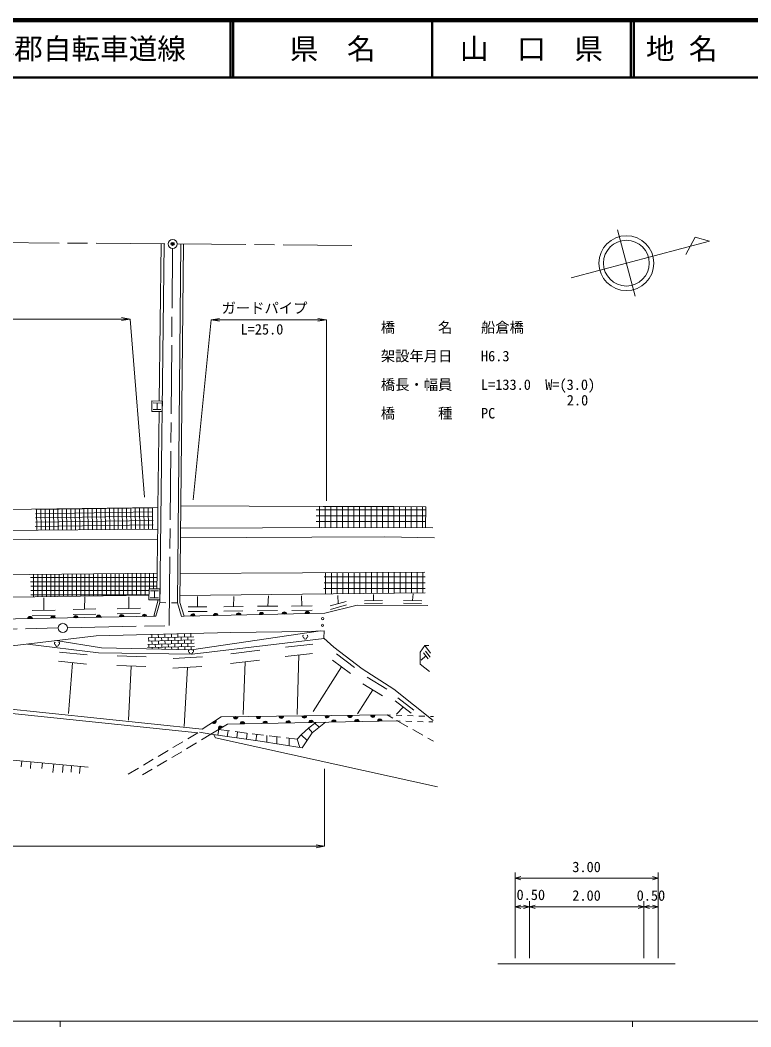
# Model space of a CAD drawing. Units: millimetres, scale not verified. Extents: x 40000 to 680000, y 20000 to 380000.
# Drawn here: x 261006 to 388715, y 204000 to 380000 of the extents above; entities that cross this region are included whole.
import ezdxf
from ezdxf.enums import TextEntityAlignment as Align

# ---------------------------------------------------------------- set-up
doc = ezdxf.new("R2010")
doc.units = ezdxf.units.MM
doc.header["$LTSCALE"] = 1000
doc.header["$PDMODE"] = 32
doc.header["$PDSIZE"] = 500
doc.linetypes.add('CHAIN', pattern=[18.5, 12, -1.5, 3.5, -1.5])
for name, color, linetype, lineweight in [('M-BGD', 7, 'Continuous', 13), ('M-BMK', 2, 'CHAIN', 13), ('M-BMK-HTXT', 7, 'Continuous', 13), ('M-BMK-SRVR', 3, 'Continuous', 13), ('M-STR-HTXT', 7, 'Continuous', 13), ('M-STR-STR1', 1, 'Continuous', 13), ('M-TTL', 2, 'Continuous', 140), ('M-TTL-BAND', 7, 'Continuous', 13), ('M-TTL-LINE', 7, 'Continuous', 50)]:
    doc.layers.add(name, color=color, linetype=linetype, lineweight=lineweight)
doc.layers.add('M-OTRS', color=6, linetype='Continuous')
doc.layers.add('M-TTL-TXT', color=7, linetype='Continuous')
doc.styles.add('ＭＳ ゴシック', font='')
doc.styles.get('ＭＳ ゴシック').set_extended_font_data('MS Gothic')

# ---------------------------------------------------------------- blocks, each defined once
blk = doc.blocks.new('ﾌﾟﾛｯﾄﾏｰｸ-02')
at = {"color": 3, "linetype": 'Continuous', "lineweight": 13}
blk.add_circle((0, 0), 0.5, dxfattribs=at)

msp = doc.modelspace()

# ---------------------------------------------------------------- linework, layer by layer
at = {"layer": 'M-BGD'}
for p, q in [((284017, 311599), (284040, 313421)), ((284040, 313421), (285861, 313399)), ((285861, 313399), (285839, 311577)), ((285839, 311577), (284017, 311599)), ((284249, 311938), (285615, 311922)), ((284263, 313077), (285629, 313060)), ((284932, 311930), (284946, 313068)), ((262989, 294491), (258844, 294434)), ((285090, 294803), (262989, 294491)), ((263708, 293718), (284196, 294016)), ((263724, 294468), (284172, 294766)), ((263916, 290857), (263863, 294504)), ((264666, 290864), (264613, 294514)), ((265416, 290870), (265363, 294525)), ((266166, 290876), (266113, 294535)), ((266916, 290882), (266863, 294546)), ((267666, 290889), (267613, 294556)), ((268416, 290895), (268363, 294567)), ((269166, 290901), (269113, 294578)), ((269916, 290907), (269863, 294588)), ((270666, 290913), (270613, 294599)), ((271416, 290920), (271363, 294609)), ((272166, 290926), (272112, 294620)), ((272916, 290932), (272862, 294630)), ((273666, 290938), (273612, 294641)), ((274416, 290945), (274362, 294652)), ((275166, 290951), (275112, 294662)), ((275916, 290957), (275862, 294673)), ((276666, 290963), (276612, 294683)), ((277416, 290970), (277362, 294694)), ((278166, 290976), (278112, 294704)), ((278916, 290982), (278862, 294715)), ((279666, 290988), (279612, 294725)), ((280416, 290994), (280362, 294736)), ((281166, 291001), (281112, 294747)), ((281916, 291007), (281861, 294757)), ((282666, 291013), (282611, 294768)), ((283416, 291019), (283361, 294778)), ((284166, 291026), (284111, 294789)), ((289086, 295067), (301014, 295017)), ((301014, 295017), (313979, 294978)), ((312758, 294364), (331885, 294364)), ((313327, 291274), (313327, 294980)), ((313979, 294978), (326338, 294954)), ((314327, 291274), (314327, 294977)), ((315327, 291272), (315327, 294975)), ((316327, 291271), (316327, 294973)), ((317327, 291270), (317327, 294971)), ((318327, 291269), (318327, 294969)), ((319327, 291268), (319327, 294967)), ((320327, 291266), (320327, 294965)), ((321327, 291265), (321327, 294963)), ((322327, 291264), (322327, 294961)), ((323327, 291263), (323327, 294960)), ((324327, 291262), (324327, 294958)), ((325327, 291260), (325327, 294956)), ((326327, 291259), (326327, 294954)), ((326338, 294954), (331891, 294920)), ((327327, 291258), (327327, 294948)), ((328327, 291257), (328327, 294942)), ((329327, 291255), (329327, 294935)), ((330327, 291254), (330327, 294929)), ((331327, 291253), (331327, 294923)), ((331852, 291252), (331891, 294920)), ((263675, 292217), (284244, 292516)), ((263691, 292968), (284220, 293266)), ((312722, 292364), (331864, 292364)), ((312740, 293364), (331874, 293364)), ((255476, 290787), (285046, 291033)), ((263659, 291467), (284267, 291767)), ((289048, 291157), (303383, 291263)), ((303383, 291263), (313671, 291275)), ((313671, 291275), (333139, 291251)), ((262565, 289210), (240268, 288936)), ((285025, 289249), (262565, 289210)), ((289032, 289467), (311968, 289629)), ((311968, 289629), (324757, 289662)), ((324757, 289662), (333407, 289494)), ((288971, 283263), (331760, 283491)), ((314395, 279691), (314395, 283399)), ((315395, 279702), (315395, 283404)), ((316395, 279714), (316395, 283410)), ((317395, 279725), (317395, 283415)), ((318395, 279737), (318395, 283420)), ((319395, 279748), (319395, 283426)), ((320395, 279760), (320395, 283431)), ((321395, 279771), (321395, 283436)), ((322395, 279783), (322395, 283442)), ((323395, 279794), (323395, 283447)), ((324395, 279806), (324395, 283452)), ((325395, 279817), (325395, 283458)), ((326395, 279829), (326395, 283463)), ((327395, 279840), (327395, 283468)), ((328395, 279852), (328395, 283474)), ((329395, 279863), (329395, 283479)), ((330395, 279874), (330395, 283484)), ((331395, 279886), (331395, 283490)), ((232142, 282797), (284956, 283302)), ((262826, 282556), (284947, 282556)), ((262839, 281806), (284938, 281806)), ((263342, 279197), (263342, 283095)), ((264092, 279206), (264092, 283102)), ((264842, 279216), (264842, 283109)), ((265592, 279226), (265592, 283116)), ((266342, 279235), (266342, 283124)), ((267092, 279245), (267092, 283131)), ((267842, 279254), (267842, 283138)), ((268592, 279264), (268592, 283145)), ((269342, 279274), (269342, 283152)), ((270092, 279283), (270092, 283159)), ((270842, 279293), (270842, 283167)), ((271592, 279303), (271592, 283174)), ((272342, 279312), (272342, 283181)), ((273092, 279322), (273092, 283188)), ((273842, 279332), (273842, 283195)), ((274592, 279341), (274592, 283203)), ((275342, 279351), (275342, 283210)), ((276092, 279361), (276092, 283217)), ((276842, 279370), (276842, 283224)), ((277592, 279380), (277592, 283231)), ((278342, 279390), (278342, 283238)), ((279092, 279399), (279092, 283246)), ((279842, 279409), (279842, 283253)), ((280592, 279419), (280592, 283260)), ((281342, 279428), (281342, 283267)), ((282092, 279438), (282092, 283274)), ((282842, 279448), (282842, 283281)), ((283592, 280585), (283592, 283289)), ((284342, 280576), (284342, 283296)), ((314136, 281652), (331780, 281652)), ((314163, 282652), (331769, 282652)), ((262852, 281056), (284930, 281056)), ((262865, 280306), (283525, 280306)), ((283504, 278651), (283528, 280585)), ((283528, 280585), (285462, 280562)), ((283765, 280220), (285216, 280202)), ((284476, 279002), (284491, 280211)), ((285462, 280562), (285439, 278628)), ((288934, 279399), (331799, 279891)), ((314109, 280652), (331791, 280652)), ((259640, 279149), (283514, 279456)), ((262878, 279556), (283515, 279556)), ((265123, 276835), (265154, 279019)), ((272266, 277025), (272289, 279153)), ((279999, 277126), (280030, 279176)), ((285439, 278628), (283504, 278651)), ((283751, 279011), (285201, 278993)), ((292022, 277417), (292001, 279263)), ((298291, 277478), (298330, 279260)), ((304277, 277543), (304411, 279373)), ((310233, 277583), (310155, 279350)), ((318001, 278372), (315194, 277604)), ((316598, 277988), (316527, 279417)), ((324319, 278533), (321210, 278493)), ((322764, 278513), (322764, 279597)), ((331190, 278502), (328019, 278563)), ((329604, 278532), (329675, 279687)), ((267122, 276856), (263124, 276815)), ((274255, 277076), (270277, 276975)), ((282018, 277177), (277979, 277076)), ((293664, 277430), (290379, 277403)), ((293673, 276639), (290388, 276612)), ((299940, 276744), (296608, 276683)), ((299957, 277508), (296625, 277447)), ((306007, 276769), (302433, 276749)), ((306064, 277553), (302490, 277533)), ((312031, 277613), (308436, 277553)), ((312064, 276856), (308470, 276796)), ((314261, 276296), (319926, 277727)), ((318031, 277759), (315224, 276992)), ((319926, 277727), (332246, 277687)), ((324319, 278069), (321210, 278029)), ((331159, 278007), (327989, 278068)), ((252803, 275164), (284373, 275771)), ((267109, 275920), (263110, 275880)), ((274245, 276163), (270267, 276063)), ((282005, 276298), (277966, 276197)), ((289671, 275779), (314261, 276296)), ((290957, 269925), (313479, 273216)), ((314127, 273246), (311144, 273111)), ((314087, 271969), (314127, 273246)), ((274300, 272360), (251601, 269649)), ((267247, 271517), (275229, 270262)), ((291435, 271076), (283330, 270875)), ((291409, 271645), (283365, 271446)), ((291383, 272214), (283401, 272016)), ((283461, 272017), (283475, 271448)), ((284016, 272601), (284030, 272032)), ((284044, 271462), (284059, 270893)), ((284599, 272046), (284614, 271477)), ((285155, 272629), (285169, 272060)), ((285183, 271491), (285197, 270922)), ((285738, 272074), (285752, 271505)), ((286293, 272657), (286307, 272088)), ((286321, 271519), (286335, 270950)), ((286876, 272102), (286890, 271533)), ((287431, 272686), (287445, 272116)), ((287459, 271547), (287474, 270978)), ((288015, 272131), (288029, 271561)), ((288570, 272714), (288584, 272145)), ((288598, 271575), (288612, 271006)), ((289153, 272159), (289167, 271590)), ((289708, 272742), (289722, 272173)), ((289736, 271604), (289750, 271035)), ((290291, 272187), (290305, 271618)), ((290319, 271049), (290334, 270480)), ((290846, 272770), (290860, 272201)), ((290875, 271632), (290889, 271063)), ((314167, 271898), (291053, 269148)), ((315849, 270394), (314087, 271969)), ((274728, 269409), (262301, 270927)), ((267861, 269525), (272708, 269041)), ((291053, 269148), (274728, 269409)), ((275229, 270262), (290957, 269925)), ((291461, 270508), (283294, 270305)), ((283489, 270879), (283504, 270310)), ((284073, 270324), (284079, 270073)), ((284628, 270907), (284642, 270338)), ((285211, 270352), (285219, 270048)), ((285766, 270936), (285780, 270366)), ((286349, 270381), (286358, 270024)), ((286904, 270964), (286919, 270395)), ((287488, 270409), (287498, 270000)), ((288043, 270992), (288057, 270423)), ((288626, 270437), (288638, 269975)), ((289181, 271020), (289195, 270451)), ((289764, 270465), (289777, 269951)), ((290903, 270494), (290917, 269926)), ((297849, 269220), (302911, 269833)), ((307309, 268757), (312105, 269297)), ((307355, 270365), (312152, 270906)), ((320755, 266609), (315849, 270394)), ((330908, 269531), (331706, 270678)), ((330918, 267437), (330908, 269531)), ((331497, 269394), (332332, 268317)), ((331706, 270678), (332444, 270688)), ((332743, 269312), (331706, 270678)), ((331832, 269701), (332667, 268624)), ((267730, 267907), (272576, 267423)), ((270153, 267665), (269432, 258783)), ((277992, 268847), (283040, 268665)), ((287776, 268388), (292876, 268715)), ((297790, 267522), (302852, 268134)), ((300321, 267828), (300004, 258598)), ((309707, 269027), (309406, 258632)), ((315585, 268132), (318715, 265750)), ((316312, 269224), (319442, 266841)), ((331915, 268855), (331087, 268095)), ((277907, 267165), (282955, 266983)), ((280431, 267074), (279955, 257616)), ((287686, 266686), (292786, 267014)), ((290236, 266850), (289693, 256539)), ((317150, 266941), (312214, 259150)), ((326322, 263013), (320755, 266609)), ((332563, 266101), (330918, 267437)), ((321648, 265129), (325079, 263012)), ((218103, 263199), (261329, 258592)), ((292793, 256047), (224300, 263170)), ((322642, 262937), (319975, 258744)), ((320927, 263995), (324358, 261878)), ((333173, 257569), (326322, 263013)), ((326536, 260970), (329345, 258843)), ((327025, 261513), (329834, 259386)), ((327940, 259906), (326799, 258639)), ((261329, 258592), (292091, 255429)), ((296118, 258218), (292793, 256047)), ((292793, 256047), (296118, 258218)), ((325163, 258540), (296118, 258218)), ((296118, 258218), (325163, 258540)), ((297234, 256919), (326731, 257492)), ((297234, 256919), (326731, 257492)), ((311457, 256286), (312701, 257220)), ((312057, 255386), (314390, 257252)), ((313289, 256372), (312525, 257088)), ((325718, 258521), (325163, 258540)), ((325163, 258540), (326164, 257968)), ((327717, 258451), (326718, 258486)), ((326731, 257492), (327442, 257471)), ((326731, 257492), (327009, 257484)), ((327032, 257471), (328767, 256478)), ((328441, 257440), (329441, 257410)), ((329716, 258381), (328717, 258416)), ((330440, 257380), (331440, 257350)), ((331715, 258311), (330715, 258346)), ((332439, 257320), (333150, 257298)), ((333270, 258256), (332714, 258276)), ((292091, 255429), (290296, 254361)), ((294352, 255154), (292331, 255494)), ((294352, 255154), (297234, 256919)), ((294352, 255154), (297234, 256919)), ((295581, 254979), (295722, 255968)), ((295687, 255972), (297602, 255737)), ((297213, 254746), (297359, 255767)), ((298595, 255615), (300580, 255372)), ((298860, 254511), (299010, 255564)), ((300550, 254270), (300705, 255357)), ((301572, 255250), (303557, 255007)), ((310141, 255056), (311457, 256286)), ((310285, 252761), (312057, 255386)), ((312115, 255432), (311382, 256216)), ((329635, 255981), (331371, 254988)), ((289436, 253849), (287718, 252827)), ((290104, 252623), (291822, 253647)), ((292681, 254159), (294352, 255154)), ((294352, 255154), (302948, 253928)), ((294887, 255078), (295168, 254509)), ((295168, 254509), (333928, 245971)), ((302220, 254032), (302380, 255151)), ((302948, 253928), (310285, 252761)), ((304106, 253743), (304104, 254940)), ((304550, 254885), (306535, 254642)), ((305869, 253463), (305883, 254722)), ((307528, 254520), (309443, 254285)), ((308041, 253118), (308012, 254461)), ((309443, 254285), (310141, 255056)), ((309862, 252828), (309443, 254285)), ((311171, 254073), (310141, 255056)), ((332239, 254491), (333240, 253918)), ((233915, 252984), (272876, 249415)), ((286858, 252315), (285140, 251292)), ((287527, 251087), (289245, 252111)), ((261285, 250477), (261192, 249460)), ((262897, 250329), (262792, 249190)), ((264902, 250145), (264812, 249160)), ((266866, 249965), (266726, 248442)), ((284280, 250781), (282562, 249758)), ((284950, 249552), (286668, 250575)), ((268539, 249812), (268417, 248472)), ((270002, 249678), (269897, 248532)), ((271509, 249540), (271393, 248278)), ((281702, 249247), (279907, 248179)), ((282420, 248044), (284091, 249040))]:
    msp.add_line(p, q, dxfattribs=at)
msp.add_lwpolyline([(311144, 273111), (297813, 272943), (274300, 272360)], dxfattribs=at)
for centre in [(313868, 275365), (313853, 274198)]:
    msp.add_circle(centre, 200, dxfattribs=at)
for centre, radius, start, end in [((299196, 275979), 400, 1.2045, 181.2045), ((303195, 276063), 400, 1.2045, 181.2045), ((303195, 276063), 300, 1.2045, 181.2045), ((307195, 276147), 400, 1.2045, 181.2045), ((307195, 276147), 300, 1.2045, 181.2045), ((307195, 276147), 200, 1.2045, 181.2045), ((311194, 276231), 400, 1.2045, 181.2045), ((311194, 276231), 300, 1.2045, 181.2045), ((311194, 276231), 200, 1.2045, 181.2045), ((311194, 276231), 100, 1.2045, 181.2045), ((262738, 275355), 400, 1.102, 181.102), ((262738, 275355), 300, 1.102, 181.102), ((262738, 275355), 200, 1.102, 181.102), ((262738, 275355), 100, 1.102, 181.102), ((266737, 275432), 400, 1.102, 181.102), ((266737, 275432), 300, 1.102, 181.102), ((266737, 275432), 200, 1.102, 181.102), ((266737, 275432), 100, 1.102, 181.102), ((270737, 275509), 400, 1.102, 181.102), ((270737, 275509), 300, 1.102, 181.102), ((270737, 275509), 200, 1.102, 181.102), ((270737, 275509), 100, 1.102, 181.102), ((274736, 275586), 400, 1.102, 181.102), ((274736, 275586), 300, 1.102, 181.102), ((274736, 275586), 200, 1.102, 181.102), ((274736, 275586), 100, 1.102, 181.102), ((278735, 275663), 400, 1.102, 181.102), ((278735, 275663), 300, 1.102, 181.102), ((278735, 275663), 200, 1.102, 181.102), ((278735, 275663), 100, 1.102, 181.102), ((282734, 275740), 400, 1.102, 181.102), ((282734, 275740), 300, 1.102, 181.102), ((282734, 275740), 200, 1.102, 181.102), ((282734, 275740), 100, 1.102, 181.102), ((291198, 275811), 400, 1.2045, 181.2045), ((291198, 275811), 300, 1.2045, 181.2045), ((291198, 275811), 200, 1.2045, 181.2045), ((291198, 275811), 100, 1.2045, 181.2045), ((295197, 275895), 400, 1.2045, 181.2045), ((295197, 275895), 300, 1.2045, 181.2045), ((295197, 275895), 200, 1.2045, 181.2045), ((295197, 275895), 100, 1.2045, 181.2045), ((299196, 275979), 300, 1.2045, 181.2045), ((299196, 275979), 200, 1.2045, 181.2045), ((299196, 275979), 100, 1.2045, 181.2045), ((303195, 276063), 200, 1.2045, 181.2045), ((303195, 276063), 100, 1.2045, 181.2045), ((307195, 276147), 100, 1.2045, 181.2045), ((267230, 271017), 241, 116.08703, 255.33416), ((267648, 271017), 241, 284.66584, 63.91297), ((310627, 272279), 241, 116.08703, 255.33416), ((310836, 272045), 270, 180, 0), ((311045, 272279), 241, 284.66584, 63.91297), ((267439, 270783), 270, 180, 0), ((290661, 269670), 241, 116.08703, 255.33416), ((290870, 269436), 270, 180, 0), ((291079, 269670), 241, 284.66584, 63.91297), ((294894, 257419), 400, 213.13767, 33.13767), ((294894, 257419), 300, 213.13767, 33.13767), ((294894, 257419), 200, 213.13767, 33.13767), ((294894, 257419), 100, 213.13767, 33.13767), ((298656, 258246), 400, 180.63622, 0.63622), ((298656, 258246), 300, 180.63622, 0.63622), ((298656, 258246), 200, 180.63622, 0.63622), ((298656, 258246), 100, 180.63622, 0.63622), ((299854, 256970), 400, 1.11241, 181.11241), ((299854, 256970), 300, 1.11241, 181.11241), ((299854, 256970), 200, 1.11241, 181.11241), ((299854, 256970), 100, 1.11241, 181.11241), ((302656, 258290), 400, 180.63622, 0.63622), ((302656, 258290), 300, 180.63622, 0.63622), ((302656, 258290), 200, 180.63622, 0.63622), ((302656, 258290), 100, 180.63622, 0.63622), ((303853, 257048), 400, 1.11241, 181.11241), ((303853, 257048), 300, 1.11241, 181.11241), ((303853, 257048), 200, 1.11241, 181.11241), ((303853, 257048), 100, 1.11241, 181.11241), ((306655, 258335), 400, 180.63622, 0.63622), ((306655, 258335), 300, 180.63622, 0.63622), ((306655, 258335), 200, 180.63622, 0.63622), ((306655, 258335), 100, 180.63622, 0.63622), ((307852, 257125), 400, 1.11241, 181.11241), ((307852, 257125), 300, 1.11241, 181.11241), ((307852, 257125), 200, 1.11241, 181.11241), ((307852, 257125), 100, 1.11241, 181.11241), ((310655, 258379), 400, 180.63622, 0.63622), ((310655, 258379), 300, 180.63622, 0.63622), ((310655, 258379), 200, 180.63622, 0.63622), ((310655, 258379), 100, 180.63622, 0.63622), ((311852, 257203), 400, 1.11241, 181.11241), ((311852, 257203), 300, 1.11241, 181.11241), ((311852, 257203), 200, 1.11241, 181.11241), ((311852, 257203), 100, 1.11241, 181.11241), ((314655, 258424), 400, 180.63622, 0.63622), ((314655, 258424), 300, 180.63622, 0.63622), ((314655, 258424), 200, 180.63622, 0.63622), ((314655, 258424), 100, 180.63622, 0.63622), ((315851, 257281), 400, 1.11241, 181.11241), ((315851, 257281), 300, 1.11241, 181.11241), ((315851, 257281), 200, 1.11241, 181.11241), ((315851, 257281), 100, 1.11241, 181.11241), ((318655, 258468), 400, 180.63622, 0.63622), ((318655, 258468), 300, 180.63622, 0.63622), ((318655, 258468), 200, 180.63622, 0.63622), ((318655, 258468), 100, 180.63622, 0.63622), ((319850, 257358), 400, 1.11241, 181.11241), ((319850, 257358), 300, 1.11241, 181.11241), ((319850, 257358), 200, 1.11241, 181.11241), ((319850, 257358), 100, 1.11241, 181.11241), ((322654, 258513), 400, 180.63622, 0.63622), ((322654, 258513), 300, 180.63622, 0.63622), ((322654, 258513), 200, 180.63622, 0.63622), ((322654, 258513), 100, 180.63622, 0.63622), ((323849, 257436), 400, 1.11241, 181.11241), ((323849, 257436), 300, 1.11241, 181.11241), ((323849, 257436), 200, 1.11241, 181.11241), ((323849, 257436), 100, 1.11241, 181.11241), ((296057, 256199), 400, 31.48567, 211.48567), ((296057, 256199), 300, 31.48567, 211.48567), ((296057, 256199), 200, 31.48567, 211.48567), ((296057, 256199), 100, 31.48567, 211.48567)]:
    msp.add_arc(centre, radius, start, end, dxfattribs=at)
at = {"layer": 'M-BMK'}
for p, q in [((255801, 341135), (286855, 340882)), ((287063, 274154), (287648, 340075)), ((288455, 340869), (319508, 340615)), ((206474, 272395), (267670, 273731)), ((269270, 273765), (287063, 274154))]:
    msp.add_line(p, q, dxfattribs=at)
at = {"layer": 'M-BMK-HTXT'}
msp.add_lwpolyline([(344500, 215000), (347500, 215000), (350000, 215000), (370000, 215000), (372500, 215000), (375500, 215000)], dxfattribs=at)
at = {"layer": 'M-BMK-SRVR'}
for p, q in [((368496, 331715), (365428, 343316)), ((379004, 342045), (377323, 339015)), ((381463, 341351), (379004, 342045)), ((357294, 334958), (381463, 341351))]:
    msp.add_line(p, q, dxfattribs=at)
for radius in [4800, 4000]:
    msp.add_circle((366962, 337515), radius, dxfattribs=at)
at = {"layer": 'M-OTRS'}
msp.add_point((287655, 340875), dxfattribs=at)
at = {"layer": 'M-STR-HTXT'}
for p, q in [((68413, 327750), (280214, 327750)), ((280214, 327750), (278714, 328000)), ((280214, 327750), (278714, 327500)), ((280214, 327750), (282757, 296614)), ((291259, 296122), (294377, 327617)), ((294377, 327617), (295877, 327867)), ((294377, 327617), (314522, 327617)), ((294377, 327617), (295877, 327367)), ((314522, 327617), (313022, 327867)), ((314522, 327617), (313022, 327367)), ((314522, 327617), (314522, 295963)), ((314222, 235572), (314222, 249135)), ((68953, 235572), (314222, 235572)), ((314222, 235572), (312722, 235822)), ((314222, 235572), (312722, 235322)), ((347500, 216000), (347500, 231000)), ((372500, 216000), (372500, 231000)), ((347500, 230000), (348500, 230300)), ((347500, 230000), (372500, 230000)), ((347500, 230000), (348500, 229700)), ((372500, 230000), (371500, 230300)), ((372500, 230000), (371500, 229700)), ((347500, 216000), (347500, 226000)), ((347500, 225000), (348500, 225300)), ((350000, 225000), (349000, 225300)), ((350000, 216000), (350000, 226000)), ((350000, 216000), (350000, 226000)), ((350000, 225000), (351000, 225300)), ((370000, 225000), (369000, 225300)), ((370000, 216000), (370000, 226000)), ((370000, 216000), (370000, 226000)), ((370000, 225000), (371000, 225300)), ((372500, 225000), (371500, 225300)), ((372500, 216000), (372500, 226000)), ((347500, 225000), (350000, 225000)), ((347500, 225000), (348500, 224700)), ((350000, 225000), (349000, 224700)), ((350000, 225000), (370000, 225000)), ((350000, 225000), (351000, 224700)), ((370000, 225000), (369000, 224700)), ((370000, 225000), (372500, 225000)), ((370000, 225000), (371000, 224700)), ((372500, 225000), (371500, 224700))]:
    msp.add_line(p, q, dxfattribs=at)
at = {"layer": 'M-STR-STR1'}
for p, q in [((285628, 340892), (285307, 313405)), ((285433, 278187), (286195, 340887)), ((289073, 340864), (288491, 278102)), ((289532, 340860), (288922, 278188)), ((285286, 311584), (285090, 294803)), ((285090, 294803), (285046, 291033)), ((285046, 291033), (285025, 289249)), ((285025, 289249), (284956, 283302)), ((284956, 283302), (284924, 280569)), ((284373, 275771), (285155, 278631)), ((284734, 275778), (285433, 278187)), ((286462, 278158), (285433, 278187)), ((288491, 278102), (287462, 278131)), ((288491, 278102), (289199, 275769)), ((288922, 278188), (289671, 275779)), ((284734, 275778), (284373, 275771)), ((289199, 275769), (289671, 275779))]:
    msp.add_line(p, q, dxfattribs=at)
at = {"layer": 'M-TTL'}
msp.add_line((680000, 380000), (40000, 380000), dxfattribs=at)
at = {"layer": 'M-TTL-BAND'}
for p, q in [((40000, 205000), (579000, 205000)), ((268000, 205000), (268000, 204000)), ((368000, 205000), (368000, 204000))]:
    msp.add_line(p, q, dxfattribs=at)
at = {"layer": 'M-TTL-LINE'}
for p, q in [((297750, 380000), (297750, 370000)), ((298250, 380000), (298250, 370000)), ((333000, 380000), (333000, 370000)), ((367750, 380000), (367750, 370000)), ((368250, 380000), (368250, 370000)), ((40000, 370000), (680000, 370000))]:
    msp.add_line(p, q, dxfattribs=at)

# ---------------------------------------------------------------- block references
at = {"layer": 'M-BMK-SRVR', "xscale": 1600, "yscale": 1600, "rotation": 90}
for p in [(287655, 340875), (268470, 273748)]:
    msp.add_blockref('ﾌﾟﾛｯﾄﾏｰｸ-02', p, dxfattribs=at)

# ---------------------------------------------------------------- texts
at = {"layer": 'M-STR-HTXT', "style": 'ＭＳ ゴシック'}
for s, p in [('ガードパイプ', (303720, 328198)), ('L=25.0', (303266, 324488)), ('3.00', (360000, 230500)), ('0.50', (350255, 225627)), ('2.00', (360000, 225500)), ('0.50', (371250, 225500))]:
    msp.add_text(s, height=1833, dxfattribs=at).set_placement(p, align=Align.BOTTOM_CENTER)
for s, p in [('橋\u3000\u3000\u3000名\u3000\u3000船倉橋', (324045, 324810)), ('架設年月日\u3000\u3000H6.3', (324045, 319810)), ('橋長・幅員\u3000\u3000L=133.0\u3000W=(3.0)', (324045, 314810)), ('橋\u3000\u3000\u3000種\u3000\u3000PC', (324045, 309810))]:
    msp.add_text(s, height=1833, dxfattribs=at).set_placement(p, align=Align.BOTTOM_LEFT)
msp.add_text('2.0', height=1833, dxfattribs=at).set_placement((358420, 313560), align=Align.MIDDLE_CENTER)
at = {"layer": 'M-TTL-TXT', "style": 'ＭＳ ゴシック'}
for s, p in [('一般県道\u3000山口防府小郡自転車道線', (209969, 375000)), ('地 名', (370380, 375000))]:
    msp.add_text(s, height=3666, dxfattribs=at).set_placement(p, align=Align.MIDDLE_LEFT)
for s, p in [('県\u3000名', (315625, 375000)), ('山\u3000口\u3000県', (350375, 375000))]:
    msp.add_text(s, height=3666, dxfattribs=at).set_placement(p, align=Align.MIDDLE_CENTER)

doc.saveas('drawing.dxf')
